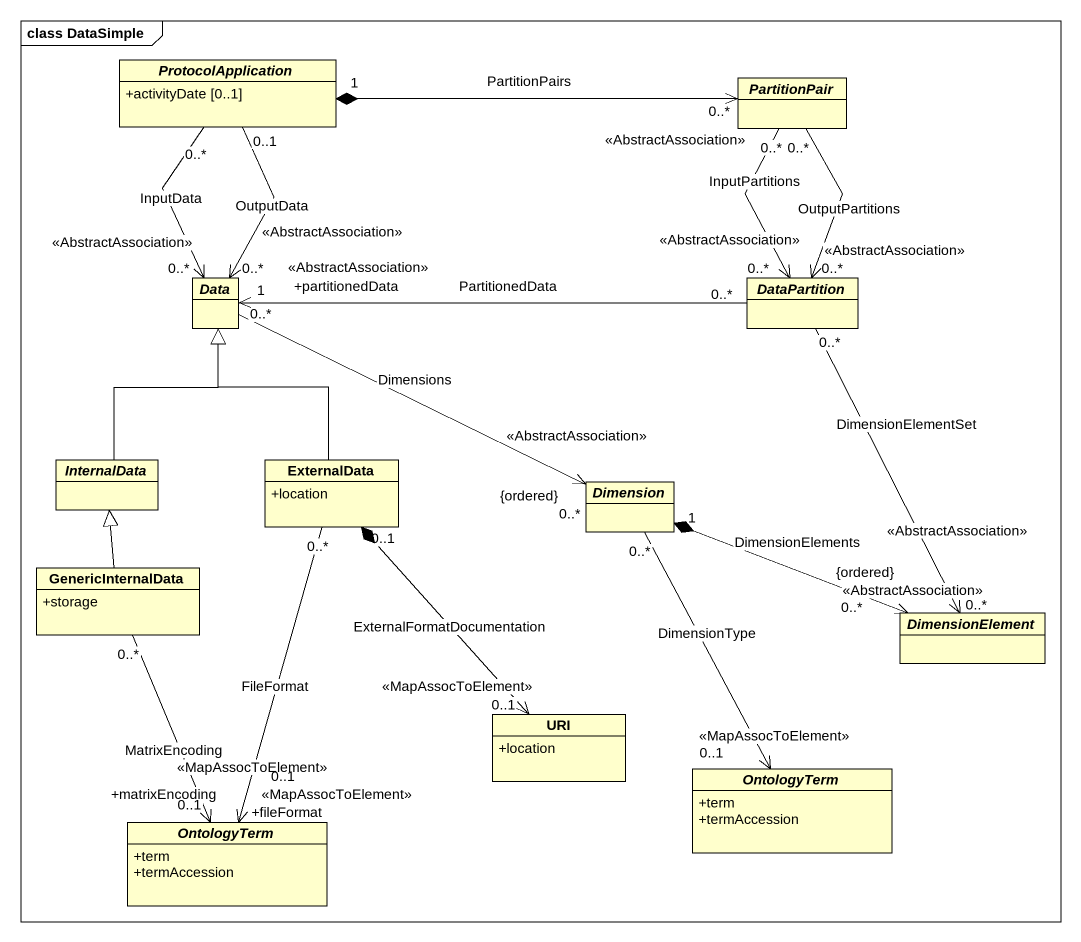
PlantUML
@startuml
mainframe class DataSimple
hide circle
hide empty members
skinparam classAttributeIconSize 0
abstract class ProtocolApplication {
  +activityDate [0..1]
}
abstract class PartitionPair
abstract class Data
abstract class DataPartition
abstract class InternalData
class ExternalData {
  +location
}
abstract class Dimension
class GenericInternalData {
  +storage
}
abstract class DimensionElement
class URI {
  +location
}
abstract class OntologyTerm {
  +term
  +termAccession
}
abstract class "OntologyTerm" as OntologyTerm_2 {
  +term
  +termAccession
}
ProtocolApplication "0..*" --> "0..*\n<<AbstractAssociation>>" Data : InputData
PartitionPair "0..*\n<<AbstractAssociation>>" <-left-* "1" ProtocolApplication : PartitionPairs
Data "0..*\n<<AbstractAssociation>>" <-up- "0..1" ProtocolApplication : OutputData
Data "1\n+partitionedData\n<<AbstractAssociation>>" <-right- "0..*" DataPartition : PartitionedData
Data "0..*" -right-> "0..*\n{ordered}\n<<AbstractAssociation>>" Dimension : Dimensions
DataPartition "0..*\n<<AbstractAssociation>>" <-up- "0..*" PartitionPair : OutputPartitions
DataPartition "0..*\n<<AbstractAssociation>>" <-up- "0..*" PartitionPair : InputPartitions
InternalData -up-|> Data
ExternalData -up-|> Data
Dimension "1" *-right-> "0..*\n{ordered}\n<<AbstractAssociation>>" DimensionElement : DimensionElements
Dimension "0..*" --> "0..1\n<<MapAssocToElement>>" OntologyTerm : DimensionType
GenericInternalData -up-|> InternalData
GenericInternalData "0..*" --> "0..1\n+matrixEncoding\n<<MapAssocToElement>>" OntologyTerm_2 : MatrixEncoding
DimensionElement "0..*\n<<AbstractAssociation>>" <-up- "0..*" DataPartition : DimensionElementSet
URI "0..1\n<<MapAssocToElement>>" <-up-* "0..1" ExternalData : ExternalFormatDocumentation
OntologyTerm_2 "0..1\n+fileFormat\n<<MapAssocToElement>>" <-up- "0..*" ExternalData : FileFormat
@enduml
